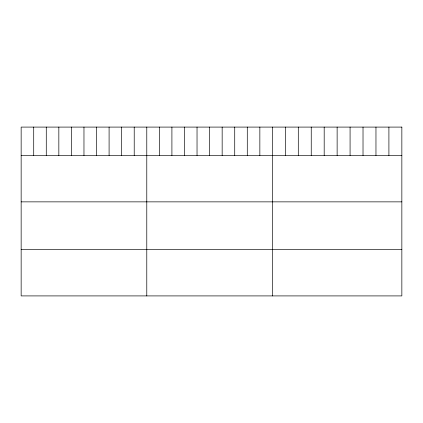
<?xml version="1.0" encoding="UTF-8"?>
<svg xmlns="http://www.w3.org/2000/svg" width="423" height="423" viewBox="0 0 423 423"><rect width="100%" height="100%" fill="white"/><g stroke="black" fill="none" stroke-linecap="round" stroke-linejoin="round"><path stroke-width="0.63" d="M21.15 155.537L401.85 155.537M21.15 201.861L401.85 201.861M21.15 249.586L401.85 249.586M388.906 127.09L388.906 155.537M375.962 127.09L375.962 155.537M363.019 127.09L363.019 155.537M350.075 127.09L350.075 155.537M337.131 127.09L337.131 155.537M324.187 127.09L324.187 155.537M311.243 127.09L311.243 155.537M298.3 127.09L298.3 155.537M285.356 127.09L285.356 155.537M272.412 127.09L272.412 295.91M259.849 127.09L259.849 155.537M247.286 127.09L247.286 155.537M234.723 127.09L234.723 155.537M222.16 127.09L222.16 155.537M209.597 127.09L209.597 155.537M197.033 127.09L197.033 155.537M184.47 127.09L184.47 155.537M171.907 127.09L171.907 155.537M159.344 127.09L159.344 155.537M146.781 127.09L146.781 295.91M134.218 127.09L134.218 155.537M121.655 127.09L121.655 155.537M109.092 127.09L109.092 155.537M96.529 127.09L96.529 155.537M83.966 127.09L83.966 155.537M71.402 127.09L71.402 155.537M58.839 127.09L58.839 155.537M46.276 127.09L46.276 155.537M33.713 127.09L33.713 155.537M401.85 127.09L21.15 127.09L21.15 295.91L401.85 295.91L401.85 127.09"/></g></svg>
